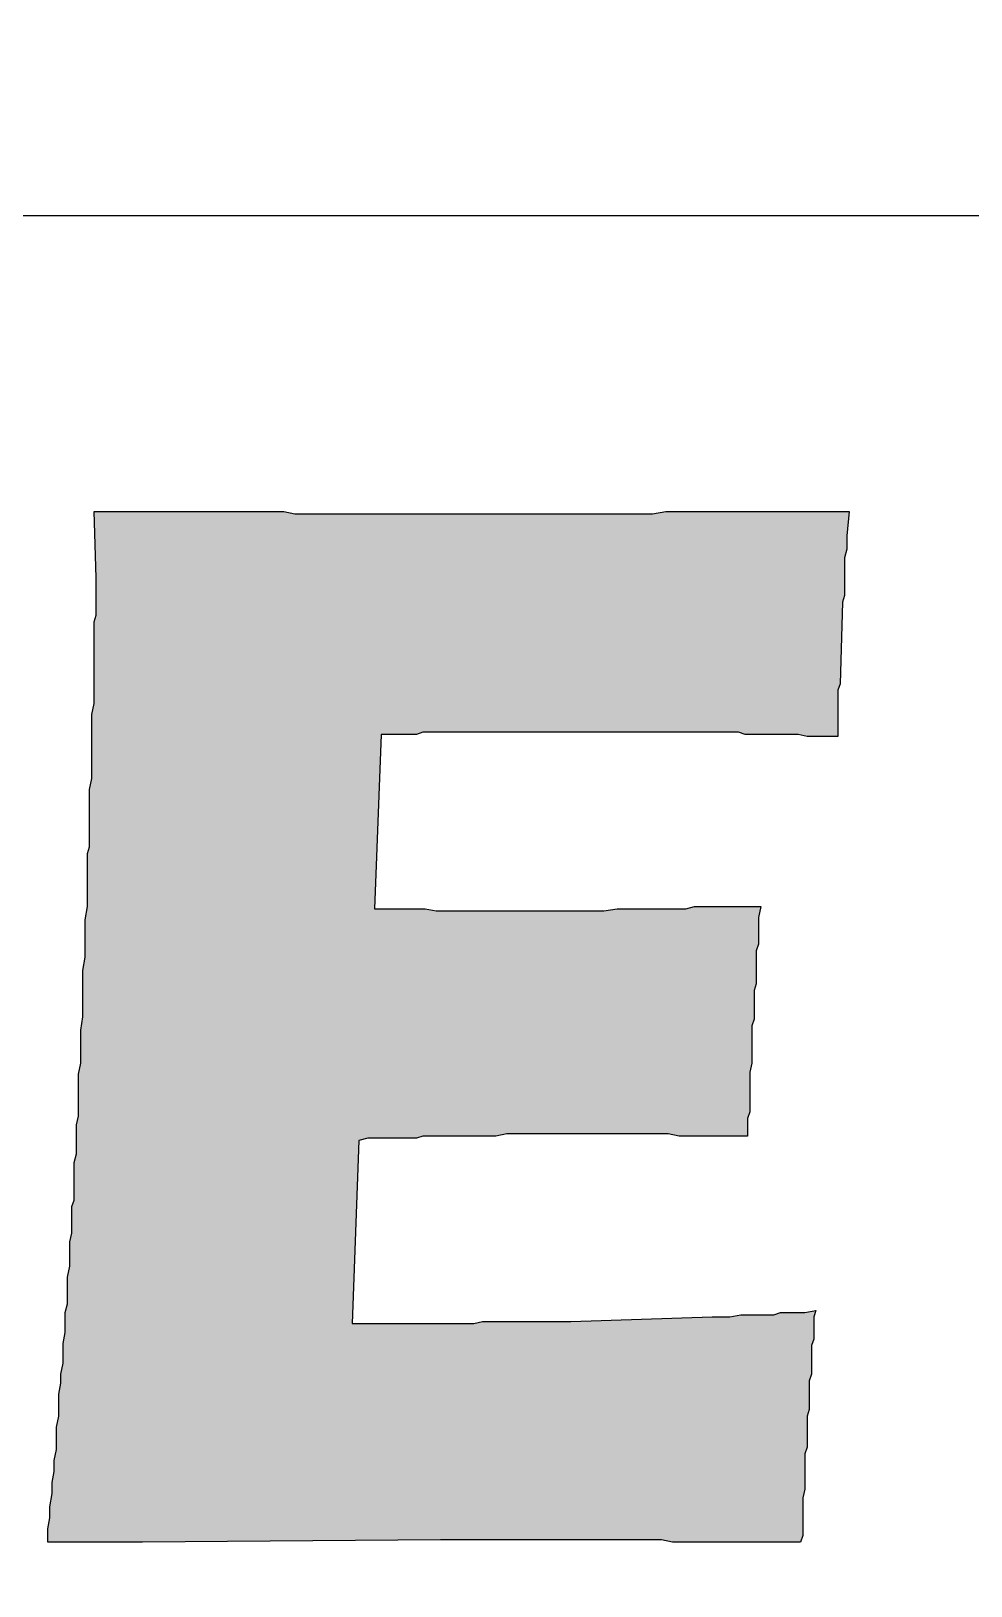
# Model space of a CAD drawing. Extents: x 0 to 22.8, y 0 to 17.
# Drawn here: x 20.2718 to 20.4921, y 3.5287 to 3.8934 of the extents above; entities that cross this region are included whole.
import ezdxf

# ---------------------------------------------------------------- set-up
doc = ezdxf.new("R2010")
doc.units = 0
doc.header["$LTSCALE"] = 10
doc.header["$MEASUREMENT"] = 0
doc.layers.add('BDR-18', color=1, linetype='Continuous')
doc.layers.add('BDR-25', color=4, linetype='Continuous')

# ---------------------------------------------------------------- blocks, each defined once
blk = doc.blocks.new('hel_logo_md_borderless_NAN')
at = {"layer": 'BDR-18', "linetype": 'ByBlock'}
h = blk.add_hatch(color=256, dxfattribs=at)
h.dxf.hatch_style = 1
h.paths.add_polyline_path([(1.04104, 0.95615), (1.04104, 0.96112), (1.04186, 0.96526), (1.04186, 0.9694), (1.04269, 0.97437), (1.04269, 0.97851), (1.04352, 0.98265), (1.04352, 0.98679), (1.04435, 0.99093), (1.04435, 0.99507), (1.04435, 0.99921), (1.04518, 1.00335), (1.04518, 1.00749), (1.04518, 1.01163), (1.046, 1.01577), (1.046, 1.01908), (1.04683, 1.02322), (1.04683, 1.02736), (1.04683, 1.03067), (1.04766, 1.03481), (1.04766, 1.03812), (1.04766, 1.04226), (1.04849, 1.04558), (1.04849, 1.04889), (1.04849, 1.0522), (1.04849, 1.05551), (1.04932, 1.05965), (1.04932, 1.06296), (1.04932, 1.06628), (1.04932, 1.06876), (1.05014, 1.07207), (1.05014, 1.07539), (1.05014, 1.0787), (1.05014, 1.08201), (1.05097, 1.08449), (1.05097, 1.08781), (1.05097, 1.09112), (1.05097, 1.09443), (1.05097, 1.09857), (1.0518, 1.10188), (1.0518, 1.10519), (1.0518, 1.10851), (1.0518, 1.11265), (1.05263, 1.11596), (1.05263, 1.1201), (1.05263, 1.12424), (1.05263, 1.12755), (1.05263, 1.13169), (1.05346, 1.13583), (1.05346, 1.13997), (1.05346, 1.14411), (1.05346, 1.14825), (1.05428, 1.15322), (1.05428, 1.15736), (1.05428, 1.1615), (1.05428, 1.16647), (1.05428, 1.17061), (1.05511, 1.17558), (1.05511, 1.17972), (1.05511, 1.18469), (1.05511, 1.18965), (1.05594, 1.19462), (1.05594, 1.19711), (1.05594, 1.19959), (1.05594, 1.20207), (1.05594, 1.20456), (1.05594, 1.20704), (1.05594, 1.20953), (1.05594, 1.21201), (1.05594, 1.21449), (1.05677, 1.21698), (1.05677, 1.21946), (1.05677, 1.22443), (1.05677, 1.2294), (1.05677, 1.23354), (1.05677, 1.23851), (1.0576, 1.24265), (1.0576, 1.24679), (1.0576, 1.25093), (1.0576, 1.25507), (1.0576, 1.25921), (1.0576, 1.26335), (1.0576, 1.26666), (1.05842, 1.2708), (1.05842, 1.27411), (1.05842, 1.27742), (1.05842, 1.28074), (1.05842, 1.28405), (1.05842, 1.28736), (1.05842, 1.28984), (1.05842, 1.29316), (1.05842, 1.29564), (1.05842, 1.29895), (1.05842, 1.30144), (1.05925, 1.30392), (1.05925, 1.30641), (1.05925, 1.31055), (1.05925, 1.31469), (1.05925, 1.318), (1.05842, 1.34284), (1.06256, 1.34284), (1.0667, 1.34284), (1.07002, 1.34284), (1.07416, 1.34284), (1.0783, 1.34284), (1.08161, 1.34284), (1.08575, 1.34284), (1.08989, 1.34284), (1.09403, 1.34284), (1.09817, 1.34284), (1.10314, 1.34284), (1.10728, 1.34284), (1.11142, 1.34284), (1.11556, 1.34284), (1.12053, 1.34284), (1.12467, 1.34284), (1.12963, 1.34284), (1.13377, 1.34201), (1.13874, 1.34201), (1.14288, 1.34201), (1.14785, 1.34201), (1.15282, 1.34201), (1.15779, 1.34201), (1.16276, 1.34201), (1.16524, 1.34201), (1.16772, 1.34201), (1.17021, 1.34201), (1.17269, 1.34201), (1.17518, 1.34201), (1.17766, 1.34201), (1.18014, 1.34201), (1.18263, 1.34201), (1.18511, 1.34201), (1.1876, 1.34201), (1.19008, 1.34201), (1.19256, 1.34201), (1.19505, 1.34201), (1.19836, 1.34201), (1.20084, 1.34201), (1.20333, 1.34201), (1.2083, 1.34201), (1.21327, 1.34201), (1.21741, 1.34201), (1.22237, 1.34201), (1.22734, 1.34201), (1.23231, 1.34201), (1.23645, 1.34201), (1.24142, 1.34201), (1.24556, 1.34201), (1.25053, 1.34201), (1.25467, 1.34201), (1.25963, 1.34201), (1.26378, 1.34201), (1.26792, 1.34201), (1.27288, 1.34284), (1.27702, 1.34284), (1.28116, 1.34284), (1.2853, 1.34284), (1.28944, 1.34284), (1.29358, 1.34284), (1.29772, 1.34284), (1.30186, 1.34284), (1.306, 1.34284), (1.31014, 1.34284), (1.31428, 1.34284), (1.31842, 1.34284), (1.32174, 1.34284), (1.32588, 1.34284), (1.33002, 1.34284), (1.33333, 1.34284), (1.33747, 1.34284), (1.34161, 1.34284), (1.34078, 1.33373), (1.34078, 1.33207), (1.34078, 1.33042), (1.34078, 1.32876), (1.33995, 1.32545), (1.33995, 1.32214), (1.33995, 1.31883), (1.33995, 1.31634), (1.33995, 1.31386), (1.33995, 1.31137), (1.33913, 1.30889), (1.3383, 1.27825), (1.33747, 1.27577), (1.33747, 1.27328), (1.33747, 1.2708), (1.33747, 1.26832), (1.33747, 1.26583), (1.33747, 1.26335), (1.33747, 1.26086), (1.33747, 1.25838), (1.33416, 1.25838), (1.33167, 1.25838), (1.32836, 1.25838), (1.32588, 1.25838), (1.32257, 1.25921), (1.32008, 1.25921), (1.31677, 1.25921), (1.31428, 1.25921), (1.31097, 1.25921), (1.30849, 1.25921), (1.306, 1.25921), (1.30269, 1.25921), (1.30021, 1.26004), (1.29772, 1.26004), (1.29524, 1.26004), (1.29276, 1.26004), (1.29027, 1.26004), (1.28779, 1.26004), (1.2853, 1.26004), (1.28282, 1.26004), (1.27785, 1.26004), (1.27288, 1.26004), (1.26874, 1.26004), (1.26378, 1.26004), (1.25963, 1.26004), (1.25549, 1.26004), (1.25053, 1.26004), (1.24639, 1.26004), (1.24225, 1.26004), (1.23893, 1.26004), (1.23479, 1.26004), (1.23148, 1.26004), (1.22817, 1.26004), (1.22486, 1.26004), (1.22155, 1.26004), (1.21906, 1.26004), (1.21658, 1.26004), (1.21409, 1.26004), (1.21161, 1.26004), (1.20995, 1.26004), (1.20581, 1.26004), (1.2025, 1.26004), (1.19919, 1.26004), (1.19422, 1.26004), (1.19256, 1.26004), (1.19008, 1.26004), (1.1876, 1.26004), (1.18428, 1.26004), (1.1818, 1.26004), (1.17932, 1.25921), (1.176, 1.25921), (1.17269, 1.25921), (1.16938, 1.25921), (1.16607, 1.25921), (1.16358, 1.19379), (1.1669, 1.19379), (1.17104, 1.19379), (1.17435, 1.19379), (1.17849, 1.19379), (1.18263, 1.19379), (1.18677, 1.19297), (1.19091, 1.19297), (1.19588, 1.19297), (1.20002, 1.19297), (1.20416, 1.19297), (1.20913, 1.19297), (1.21327, 1.19297), (1.21823, 1.19297), (1.2232, 1.19297), (1.22817, 1.19297), (1.23065, 1.19297), (1.23314, 1.19297), (1.23479, 1.19297), (1.23728, 1.19297), (1.23976, 1.19297), (1.24307, 1.19297), (1.24639, 1.19297), (1.2497, 1.19297), (1.25467, 1.19379), (1.25881, 1.19379), (1.26129, 1.19379), (1.26378, 1.19379), (1.26626, 1.19379), (1.26874, 1.19379), (1.27206, 1.19379), (1.27454, 1.19379), (1.27785, 1.19379), (1.28034, 1.19379), (1.28365, 1.19462), (1.28696, 1.19462), (1.29027, 1.19462), (1.29358, 1.19462), (1.2969, 1.19462), (1.30104, 1.19462), (1.30435, 1.19462), (1.30849, 1.19462), (1.30766, 1.19048), (1.30766, 1.18551), (1.30766, 1.18054), (1.30683, 1.17806), (1.30683, 1.1764), (1.30683, 1.17309), (1.30683, 1.17061), (1.30683, 1.16812), (1.30683, 1.16564), (1.306, 1.16316), (1.306, 1.16067), (1.306, 1.15819), (1.306, 1.15488), (1.306, 1.15239), (1.30518, 1.14991), (1.30518, 1.14742), (1.30518, 1.14411), (1.30518, 1.14163), (1.30518, 1.13832), (1.30518, 1.13583), (1.30435, 1.13252), (1.30435, 1.13004), (1.30435, 1.12672), (1.30435, 1.12424), (1.30435, 1.12093), (1.30435, 1.11761), (1.30352, 1.11513), (1.30352, 1.11182), (1.30352, 1.10851), (1.30104, 1.10851), (1.29855, 1.10851), (1.29524, 1.10851), (1.29276, 1.10851), (1.29027, 1.10851), (1.28779, 1.10851), (1.2853, 1.10851), (1.28282, 1.10851), (1.27785, 1.10851), (1.27371, 1.10933), (1.26874, 1.10933), (1.2646, 1.10933), (1.26046, 1.10933), (1.25632, 1.10933), (1.25301, 1.10933), (1.24887, 1.10933), (1.24556, 1.10933), (1.24225, 1.10933), (1.23893, 1.10933), (1.23645, 1.10933), (1.23148, 1.10933), (1.22734, 1.10933), (1.2232, 1.10933), (1.21823, 1.10933), (1.21327, 1.10933), (1.20913, 1.10851), (1.20416, 1.10851), (1.19919, 1.10851), (1.1967, 1.10851), (1.19422, 1.10851), (1.19174, 1.10851), (1.18925, 1.10851), (1.18677, 1.10851), (1.18428, 1.10851), (1.1818, 1.10851), (1.17932, 1.10768), (1.17683, 1.10768), (1.17435, 1.10768), (1.17104, 1.10768), (1.16855, 1.10768), (1.16607, 1.10768), (1.16358, 1.10768), (1.1611, 1.10768), (1.15779, 1.10685), (1.1553, 1.03812), (1.18428, 1.03812), (1.1876, 1.03812), (1.19008, 1.03812), (1.19256, 1.03812), (1.19505, 1.03812), (1.19753, 1.03812), (1.20084, 1.03812), (1.20416, 1.03895), (1.20747, 1.03895), (1.21078, 1.03895), (1.21492, 1.03895), (1.21906, 1.03895), (1.2232, 1.03895), (1.22817, 1.03895), (1.23231, 1.03895), (1.23479, 1.03895), (1.23728, 1.03895), (1.29027, 1.04061), (1.29276, 1.04061), (1.2969, 1.04061), (1.30104, 1.04144), (1.30269, 1.04144), (1.30518, 1.04144), (1.30766, 1.04144), (1.31014, 1.04144), (1.31346, 1.04144), (1.31594, 1.04226), (1.31925, 1.04226), (1.32257, 1.04226), (1.32505, 1.04226), (1.32919, 1.04309), (1.32836, 1.04061), (1.32836, 1.0373), (1.32836, 1.03481), (1.32836, 1.03233), (1.32753, 1.02984), (1.32753, 1.02736), (1.32753, 1.02405), (1.32753, 1.02156), (1.32753, 1.01908), (1.32671, 1.0166), (1.32671, 1.01411), (1.32671, 1.0108), (1.32671, 1.00832), (1.32671, 1.00583), (1.32588, 1.00335), (1.32588, 1.00003), (1.32588, 0.99755), (1.32588, 0.99507), (1.32588, 0.99175), (1.32505, 0.98927), (1.32505, 0.98679), (1.32505, 0.9843), (1.32505, 0.98099), (1.32505, 0.97851), (1.32505, 0.97602), (1.32422, 0.97271), (1.32422, 0.97023), (1.32422, 0.96774), (1.32422, 0.96443), (1.32422, 0.96195), (1.32422, 0.95863), (1.32339, 0.95615), (1.32008, 0.95615), (1.31594, 0.95615), (1.3118, 0.95615), (1.30849, 0.95615), (1.30435, 0.95615), (1.30021, 0.95615), (1.29607, 0.95615), (1.29193, 0.95615), (1.28779, 0.95615), (1.28365, 0.95615), (1.27951, 0.95615), (1.27537, 0.95615), (1.27123, 0.95698), (1.26709, 0.95698), (1.26295, 0.95698), (1.25881, 0.95698), (1.25467, 0.95698), (1.25053, 0.95698), (1.24639, 0.95698), (1.24225, 0.95698), (1.23728, 0.95698), (1.23314, 0.95698), (1.229, 0.95698), (1.22403, 0.95698), (1.21989, 0.95698), (1.21575, 0.95698), (1.21078, 0.95698), (1.20664, 0.95698), (1.20167, 0.95698), (1.19753, 0.95698), (1.19256, 0.95698), (1.18842, 0.95698), (1.07664, 0.95615)])
blk.add_lwpolyline([(1.04104, 0.95615), (1.04104, 0.96112), (1.04186, 0.96526), (1.04186, 0.9694), (1.04269, 0.97437), (1.04269, 0.97851), (1.04352, 0.98265), (1.04352, 0.98679), (1.04435, 0.99093), (1.04435, 0.99507), (1.04435, 0.99921), (1.04518, 1.00335), (1.04518, 1.00749), (1.04518, 1.01163), (1.046, 1.01577), (1.046, 1.01908), (1.04683, 1.02322), (1.04683, 1.02736), (1.04683, 1.03067), (1.04766, 1.03481), (1.04766, 1.03812), (1.04766, 1.04226), (1.04849, 1.04558), (1.04849, 1.04889), (1.04849, 1.0522), (1.04849, 1.05551), (1.04932, 1.05965), (1.04932, 1.06296), (1.04932, 1.06628), (1.04932, 1.06876), (1.05014, 1.07207), (1.05014, 1.07539), (1.05014, 1.0787), (1.05014, 1.08201), (1.05097, 1.08449), (1.05097, 1.08781), (1.05097, 1.09112), (1.05097, 1.09443), (1.05097, 1.09857), (1.0518, 1.10188), (1.0518, 1.10519), (1.0518, 1.10851), (1.0518, 1.11265), (1.05263, 1.11596), (1.05263, 1.1201), (1.05263, 1.12424), (1.05263, 1.12755), (1.05263, 1.13169), (1.05346, 1.13583), (1.05346, 1.13997), (1.05346, 1.14411), (1.05346, 1.14825), (1.05428, 1.15322), (1.05428, 1.15736), (1.05428, 1.1615), (1.05428, 1.16647), (1.05428, 1.17061), (1.05511, 1.17558), (1.05511, 1.17972), (1.05511, 1.18469), (1.05511, 1.18965), (1.05594, 1.19462), (1.05594, 1.19711), (1.05594, 1.19959), (1.05594, 1.20207), (1.05594, 1.20456), (1.05594, 1.20704), (1.05594, 1.20953), (1.05594, 1.21201), (1.05594, 1.21449), (1.05677, 1.21698), (1.05677, 1.21946), (1.05677, 1.22443), (1.05677, 1.2294), (1.05677, 1.23354), (1.05677, 1.23851), (1.0576, 1.24265), (1.0576, 1.24679), (1.0576, 1.25093), (1.0576, 1.25507), (1.0576, 1.25921), (1.0576, 1.26335), (1.0576, 1.26666), (1.05842, 1.2708), (1.05842, 1.27411), (1.05842, 1.27742), (1.05842, 1.28074), (1.05842, 1.28405), (1.05842, 1.28736), (1.05842, 1.28984), (1.05842, 1.29316), (1.05842, 1.29564), (1.05842, 1.29895), (1.05842, 1.30144), (1.05925, 1.30392), (1.05925, 1.30641), (1.05925, 1.31055), (1.05925, 1.31469), (1.05925, 1.318), (1.05842, 1.34284), (1.06256, 1.34284), (1.0667, 1.34284), (1.07002, 1.34284), (1.07416, 1.34284), (1.0783, 1.34284), (1.08161, 1.34284), (1.08575, 1.34284), (1.08989, 1.34284), (1.09403, 1.34284), (1.09817, 1.34284), (1.10314, 1.34284), (1.10728, 1.34284), (1.11142, 1.34284), (1.11556, 1.34284), (1.12053, 1.34284), (1.12467, 1.34284), (1.12963, 1.34284), (1.13377, 1.34201), (1.13874, 1.34201), (1.14288, 1.34201), (1.14785, 1.34201), (1.15282, 1.34201), (1.15779, 1.34201), (1.16276, 1.34201), (1.16524, 1.34201), (1.16772, 1.34201), (1.17021, 1.34201), (1.17269, 1.34201), (1.17518, 1.34201), (1.17766, 1.34201), (1.18014, 1.34201), (1.18263, 1.34201), (1.18511, 1.34201), (1.1876, 1.34201), (1.19008, 1.34201), (1.19256, 1.34201), (1.19505, 1.34201), (1.19836, 1.34201), (1.20084, 1.34201), (1.20333, 1.34201), (1.2083, 1.34201), (1.21327, 1.34201), (1.21741, 1.34201), (1.22237, 1.34201), (1.22734, 1.34201), (1.23231, 1.34201), (1.23645, 1.34201), (1.24142, 1.34201), (1.24556, 1.34201), (1.25053, 1.34201), (1.25467, 1.34201), (1.25963, 1.34201), (1.26378, 1.34201), (1.26792, 1.34201), (1.27288, 1.34284), (1.27702, 1.34284), (1.28116, 1.34284), (1.2853, 1.34284), (1.28944, 1.34284), (1.29358, 1.34284), (1.29772, 1.34284), (1.30186, 1.34284), (1.306, 1.34284), (1.31014, 1.34284), (1.31428, 1.34284), (1.31842, 1.34284), (1.32174, 1.34284), (1.32588, 1.34284), (1.33002, 1.34284), (1.33333, 1.34284), (1.33747, 1.34284), (1.34161, 1.34284), (1.34078, 1.33373), (1.34078, 1.33207), (1.34078, 1.33042), (1.34078, 1.32876), (1.33995, 1.32545), (1.33995, 1.32214), (1.33995, 1.31883), (1.33995, 1.31634), (1.33995, 1.31386), (1.33995, 1.31137), (1.33913, 1.30889), (1.3383, 1.27825), (1.33747, 1.27577), (1.33747, 1.27328), (1.33747, 1.2708), (1.33747, 1.26832), (1.33747, 1.26583), (1.33747, 1.26335), (1.33747, 1.26086), (1.33747, 1.25838), (1.33416, 1.25838), (1.33167, 1.25838), (1.32836, 1.25838), (1.32588, 1.25838), (1.32257, 1.25921), (1.32008, 1.25921), (1.31677, 1.25921), (1.31428, 1.25921), (1.31097, 1.25921), (1.30849, 1.25921), (1.306, 1.25921), (1.30269, 1.25921), (1.30021, 1.26004), (1.29772, 1.26004), (1.29524, 1.26004), (1.29276, 1.26004), (1.29027, 1.26004), (1.28779, 1.26004), (1.2853, 1.26004), (1.28282, 1.26004), (1.27785, 1.26004), (1.27288, 1.26004), (1.26874, 1.26004), (1.26378, 1.26004), (1.25963, 1.26004), (1.25549, 1.26004), (1.25053, 1.26004), (1.24639, 1.26004), (1.24225, 1.26004), (1.23893, 1.26004), (1.23479, 1.26004), (1.23148, 1.26004), (1.22817, 1.26004), (1.22486, 1.26004), (1.22155, 1.26004), (1.21906, 1.26004), (1.21658, 1.26004), (1.21409, 1.26004), (1.21161, 1.26004), (1.20995, 1.26004), (1.20581, 1.26004), (1.2025, 1.26004), (1.19919, 1.26004), (1.19422, 1.26004), (1.19256, 1.26004), (1.19008, 1.26004), (1.1876, 1.26004), (1.18428, 1.26004), (1.1818, 1.26004), (1.17932, 1.25921), (1.176, 1.25921), (1.17269, 1.25921), (1.16938, 1.25921), (1.16607, 1.25921), (1.16358, 1.19379), (1.1669, 1.19379), (1.17104, 1.19379), (1.17435, 1.19379), (1.17849, 1.19379), (1.18263, 1.19379), (1.18677, 1.19297), (1.19091, 1.19297), (1.19588, 1.19297), (1.20002, 1.19297), (1.20416, 1.19297), (1.20913, 1.19297), (1.21327, 1.19297), (1.21823, 1.19297), (1.2232, 1.19297), (1.22817, 1.19297), (1.23065, 1.19297), (1.23314, 1.19297), (1.23479, 1.19297), (1.23728, 1.19297), (1.23976, 1.19297), (1.24307, 1.19297), (1.24639, 1.19297), (1.2497, 1.19297), (1.25467, 1.19379), (1.25881, 1.19379), (1.26129, 1.19379), (1.26378, 1.19379), (1.26626, 1.19379), (1.26874, 1.19379), (1.27206, 1.19379), (1.27454, 1.19379), (1.27785, 1.19379), (1.28034, 1.19379), (1.28365, 1.19462), (1.28696, 1.19462), (1.29027, 1.19462), (1.29358, 1.19462), (1.2969, 1.19462), (1.30104, 1.19462), (1.30435, 1.19462), (1.30849, 1.19462), (1.30766, 1.19048), (1.30766, 1.18551), (1.30766, 1.18054), (1.30683, 1.17806), (1.30683, 1.1764), (1.30683, 1.17309), (1.30683, 1.17061), (1.30683, 1.16812), (1.30683, 1.16564), (1.306, 1.16316), (1.306, 1.16067), (1.306, 1.15819), (1.306, 1.15488), (1.306, 1.15239), (1.30518, 1.14991), (1.30518, 1.14742), (1.30518, 1.14411), (1.30518, 1.14163), (1.30518, 1.13832), (1.30518, 1.13583), (1.30435, 1.13252), (1.30435, 1.13004), (1.30435, 1.12672), (1.30435, 1.12424), (1.30435, 1.12093), (1.30435, 1.11761), (1.30352, 1.11513), (1.30352, 1.11182), (1.30352, 1.10851), (1.30104, 1.10851), (1.29855, 1.10851), (1.29524, 1.10851), (1.29276, 1.10851), (1.29027, 1.10851), (1.28779, 1.10851), (1.2853, 1.10851), (1.28282, 1.10851), (1.27785, 1.10851), (1.27371, 1.10933), (1.26874, 1.10933), (1.2646, 1.10933), (1.26046, 1.10933), (1.25632, 1.10933), (1.25301, 1.10933), (1.24887, 1.10933), (1.24556, 1.10933), (1.24225, 1.10933), (1.23893, 1.10933), (1.23645, 1.10933), (1.23148, 1.10933), (1.22734, 1.10933), (1.2232, 1.10933), (1.21823, 1.10933), (1.21327, 1.10933), (1.20913, 1.10851), (1.20416, 1.10851), (1.19919, 1.10851), (1.1967, 1.10851), (1.19422, 1.10851), (1.19174, 1.10851), (1.18925, 1.10851), (1.18677, 1.10851), (1.18428, 1.10851), (1.1818, 1.10851), (1.17932, 1.10768), (1.17683, 1.10768), (1.17435, 1.10768), (1.17104, 1.10768), (1.16855, 1.10768), (1.16607, 1.10768), (1.16358, 1.10768), (1.1611, 1.10768), (1.15779, 1.10685), (1.1553, 1.03812), (1.18428, 1.03812), (1.1876, 1.03812), (1.19008, 1.03812), (1.19256, 1.03812), (1.19505, 1.03812), (1.19753, 1.03812), (1.20084, 1.03812), (1.20416, 1.03895), (1.20747, 1.03895), (1.21078, 1.03895), (1.21492, 1.03895), (1.21906, 1.03895), (1.2232, 1.03895), (1.22817, 1.03895), (1.23231, 1.03895), (1.23479, 1.03895), (1.23728, 1.03895), (1.29027, 1.04061), (1.29276, 1.04061), (1.2969, 1.04061), (1.30104, 1.04144), (1.30269, 1.04144), (1.30518, 1.04144), (1.30766, 1.04144), (1.31014, 1.04144), (1.31346, 1.04144), (1.31594, 1.04226), (1.31925, 1.04226), (1.32257, 1.04226), (1.32505, 1.04226), (1.32919, 1.04309), (1.32836, 1.04061), (1.32836, 1.0373), (1.32836, 1.03481), (1.32836, 1.03233), (1.32753, 1.02984), (1.32753, 1.02736), (1.32753, 1.02405), (1.32753, 1.02156), (1.32753, 1.01908), (1.32671, 1.0166), (1.32671, 1.01411), (1.32671, 1.0108), (1.32671, 1.00832), (1.32671, 1.00583), (1.32588, 1.00335), (1.32588, 1.00003), (1.32588, 0.99755), (1.32588, 0.99507), (1.32588, 0.99175), (1.32505, 0.98927), (1.32505, 0.98679), (1.32505, 0.9843), (1.32505, 0.98099), (1.32505, 0.97851), (1.32505, 0.97602), (1.32422, 0.97271), (1.32422, 0.97023), (1.32422, 0.96774), (1.32422, 0.96443), (1.32422, 0.96195), (1.32422, 0.95863), (1.32339, 0.95615), (1.32008, 0.95615), (1.31594, 0.95615), (1.3118, 0.95615), (1.30849, 0.95615), (1.30435, 0.95615), (1.30021, 0.95615), (1.29607, 0.95615), (1.29193, 0.95615), (1.28779, 0.95615), (1.28365, 0.95615), (1.27951, 0.95615), (1.27537, 0.95615), (1.27123, 0.95698), (1.26709, 0.95698), (1.26295, 0.95698), (1.25881, 0.95698), (1.25467, 0.95698), (1.25053, 0.95698), (1.24639, 0.95698), (1.24225, 0.95698), (1.23728, 0.95698), (1.23314, 0.95698), (1.229, 0.95698), (1.22403, 0.95698), (1.21989, 0.95698), (1.21575, 0.95698), (1.21078, 0.95698), (1.20664, 0.95698), (1.20167, 0.95698), (1.19753, 0.95698), (1.19256, 0.95698), (1.18842, 0.95698), (1.07664, 0.95615)], close=True, dxfattribs=at)
at = {"layer": 'Defpoints'}
blk.add_lwpolyline([(0, 0), (0, 1.45399), (3, 1.45399), (3, 0)], close=True, dxfattribs=at)

msp = doc.modelspace()

# ---------------------------------------------------------------- linework, layer by layer
at = {"layer": 'BDR-25'}
msp.add_lwpolyline([(21.5, 14.0027), (21.5, 14.0027), (19.625, 14.0027), (19.625, 3.85015), (21.5, 3.85015), (21.5, 14.0027)], dxfattribs=at)

# ---------------------------------------------------------------- block references
at = {"xscale": 0.625, "yscale": 0.625, "zscale": 0.625}
msp.add_blockref('hel_logo_md_borderless_NAN', (19.625, 2.94141), dxfattribs=at)

doc.saveas('drawing.dxf')
